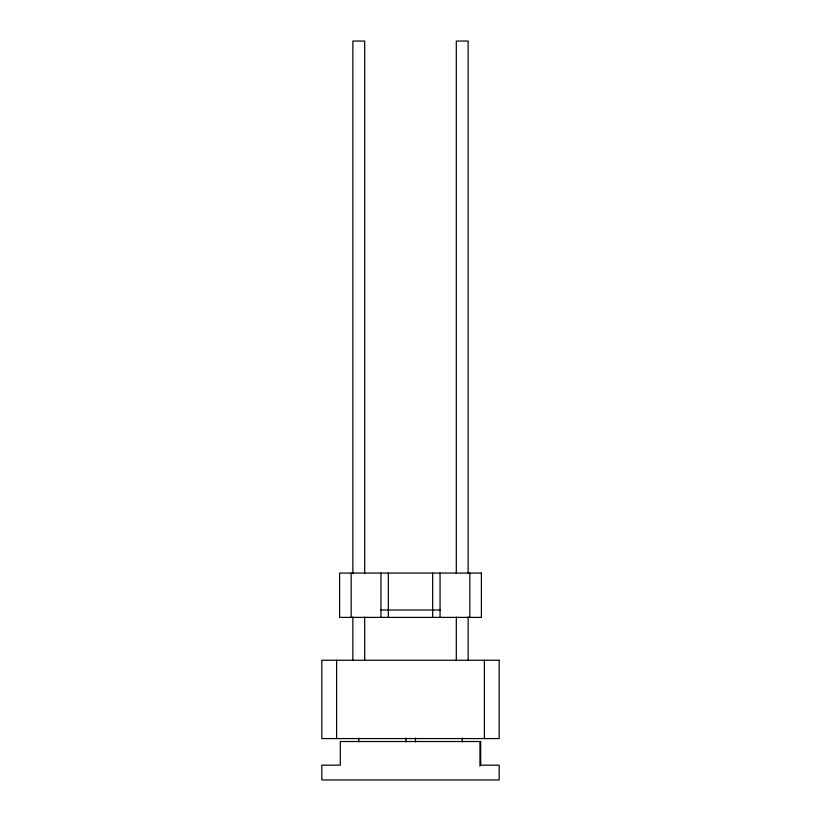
<?xml version="1.0" encoding="UTF-8"?>
<svg xmlns="http://www.w3.org/2000/svg" width="821" height="821" viewBox="0 0 821 821"><rect width="100%" height="100%" fill="white"/><g stroke="black" fill="none" stroke-linecap="round" stroke-linejoin="round"><path stroke-width="1.23" d="M380.944 610.003L440.056 610.003M484.39 660.248L484.39 738.572M479.957 741.527L479.957 766.157M469.828 573.058L469.828 617.392M468.134 573.417L468.134 41.05L456.312 41.05L456.312 573.417M468.134 617.033L468.134 660.648M462.223 738.079L462.223 741.774M456.312 617.033L456.312 660.648M440.056 573.058L440.056 617.392M432.667 573.058L432.667 617.392M415.467 738.079L415.467 741.774M406.015 738.079L406.015 741.774M388.333 573.058L388.333 617.392M380.944 573.058L380.944 617.392M364.688 573.417L364.688 41.05L352.866 41.05L352.866 573.417M364.688 617.033L364.688 660.648M358.777 738.079L358.777 741.774M352.866 617.033L352.866 660.648M351.172 573.058L351.172 617.392M336.61 660.248L336.61 738.572M481.393 573.058L339.607 573.058L339.607 617.392L481.393 617.392L481.393 573.058M499.168 660.248L321.832 660.248L321.832 738.572L499.168 738.572L499.168 660.248M480.696 741.527L340.305 741.527L340.305 765.172L321.832 765.172L321.832 779.95L499.168 779.95L499.168 765.172L480.696 765.172L480.696 741.527"/></g></svg>
